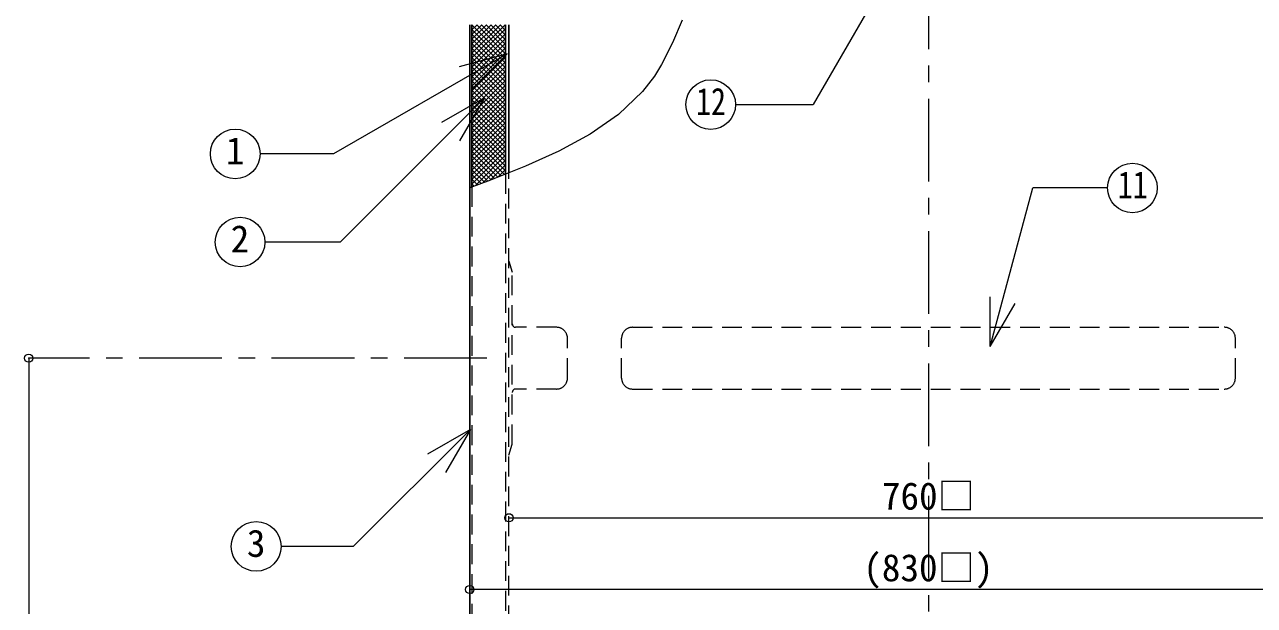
# Model space of a CAD drawing. Units: millimetres at full size, sheet at 1:15; details may follow other scales. Extents: x -3184 to 2891, y -2037 to 2178.
# Drawn here: x -965 to 149, y -1107 to -580 of the extents above; entities that cross this region are included whole.
import ezdxf
from ezdxf.enums import TextEntityAlignment as Align

# ---------------------------------------------------------------- set-up
doc = ezdxf.new("R2010")
doc.units = ezdxf.units.MM
doc.header["$LTSCALE"] = 15
doc.header["$PDMODE"] = 32
doc.header["$PDSIZE"] = 7.5
doc.linetypes.add('CHAIN1', pattern=[8, 5, -1, 1, -1])
doc.linetypes.add('DASHED1', pattern=[1.8, 1.2, -0.6])
doc.layers.add('0-0', color=7, linetype='Continuous', lineweight=18)
doc.styles.add('ＭＳ ゴシック', font='')
doc.styles.get('ＭＳ ゴシック').set_extended_font_data('MS Gothic')

msp = doc.modelspace()

# ---------------------------------------------------------------- linework, layer by layer
at = {"layer": '0-0', "color": 4, "linetype": 'CHAIN1', "lineweight": 9}
for p, q in [((-146.7, -47.63), (-146.7, -1537.13)), ((-546.7, -882.88), (-961.7, -882.88))]:
    msp.add_line(p, q, dxfattribs=at)
at = {"layer": '0-0'}
for p, q in [((-153.89, -484.4), (-251.21, -652.97)), ((-528.45, -607.02), (-571.92, -618.67)), ((-528.45, -607.02), (-560.27, -638.84)), ((-548.9, -646.76), (-587.87, -669.26)), ((-548.9, -646.76), (-571.4, -685.73)), ((-321.48, -652.97), (-251.21, -652.97)), ((-90.72, -872.36), (-52.19, -728.56)), ((15.5, -728.56), (-52.19, -728.56)), ((-90.72, -872.36), (-90.72, -827.36)), ((-90.72, -872.36), (-68.22, -833.39)), ((-561.62, -947.49), (-667.73, -1053.6)), ((-561.62, -947.49), (-600.6, -969.99)), ((-561.62, -947.49), (-584.12, -986.46)), ((-667.73, -1053.6), (-733.19, -1053.6))]:
    msp.add_line(p, q, dxfattribs=at)
at = {"layer": '0-0', "color": 5, "lineweight": 25}
for p, q in [((-562.2, -580.63), (-562.2, -1457.63)), ((-560.2, -727.65), (-560.2, -580.63)), ((-529.7, -715.9), (-529.7, -580.63)), ((-526.7, -714.72), (-526.7, -580.63))]:
    msp.add_line(p, q, dxfattribs=at)
at = {"layer": '0-0', "color": 4, "lineweight": 9}
for p, q in [((-560.2, -610.65), (-530.18, -580.63)), ((-560.2, -606.41), (-534.42, -580.63)), ((-560.2, -602.17), (-538.67, -580.63)), ((-560.2, -597.92), (-542.91, -580.63)), ((-560.2, -593.68), (-547.15, -580.63)), ((-560.2, -589.44), (-551.39, -580.63)), ((-560.2, -585.19), (-555.64, -580.63)), ((-560.2, -580.95), (-559.88, -580.63)), ((-560.2, -614.89), (-529.7, -584.39)), ((-560.2, -584.85), (-529.7, -615.35)), ((-560.2, -619.14), (-529.7, -588.64)), ((-560.2, -589.09), (-529.7, -619.59)), ((-560.18, -580.63), (-529.7, -611.11)), ((-555.93, -580.63), (-529.7, -606.86)), ((-551.69, -580.63), (-529.7, -602.62)), ((-547.45, -580.63), (-529.7, -598.38)), ((-543.21, -580.63), (-529.7, -594.13)), ((-538.96, -580.63), (-529.7, -589.89)), ((-534.72, -580.63), (-529.7, -585.65)), ((-530.48, -580.63), (-529.7, -581.41)), ((-560.2, -623.38), (-529.7, -592.88)), ((-560.2, -593.33), (-529.7, -623.83)), ((-560.2, -627.62), (-529.7, -597.12)), ((-560.2, -597.58), (-529.7, -628.08)), ((-560.2, -631.86), (-529.7, -601.36)), ((-560.2, -601.82), (-529.7, -632.32)), ((-560.2, -636.11), (-529.7, -605.61)), ((-560.2, -606.06), (-529.7, -636.56)), ((-560.2, -640.35), (-529.7, -609.85)), ((-560.2, -610.3), (-529.7, -640.8)), ((-560.2, -644.59), (-529.7, -614.09)), ((-560.2, -614.55), (-529.7, -645.05)), ((-560.2, -648.83), (-529.7, -618.33)), ((-560.2, -618.79), (-529.7, -649.29)), ((-560.2, -653.08), (-529.7, -622.58)), ((-560.2, -623.03), (-529.7, -653.53)), ((-560.2, -657.32), (-529.7, -626.82)), ((-560.2, -627.27), (-529.7, -657.77)), ((-560.2, -661.56), (-529.7, -631.06)), ((-560.2, -631.52), (-529.7, -662.02)), ((-560.2, -665.8), (-529.7, -635.3)), ((-560.2, -635.76), (-529.7, -666.26)), ((-560.2, -670.05), (-529.7, -639.55)), ((-560.2, -640), (-529.7, -670.5)), ((-560.2, -674.29), (-529.7, -643.79)), ((-560.2, -644.25), (-529.7, -674.75)), ((-560.2, -678.53), (-529.7, -648.03)), ((-560.2, -648.49), (-529.7, -678.99)), ((-560.2, -682.78), (-529.7, -652.28)), ((-560.2, -652.73), (-529.7, -683.23)), ((-560.2, -687.02), (-529.7, -656.52)), ((-560.2, -656.97), (-529.7, -687.47)), ((-560.2, -691.26), (-529.7, -660.76)), ((-560.2, -661.22), (-529.7, -691.72)), ((-560.2, -695.5), (-529.7, -665)), ((-560.2, -665.46), (-529.7, -695.96)), ((-560.2, -699.75), (-529.7, -669.25)), ((-560.2, -669.7), (-529.7, -700.2)), ((-560.2, -703.99), (-529.7, -673.49)), ((-560.2, -673.94), (-529.7, -704.44)), ((-560.2, -708.23), (-529.7, -677.73)), ((-560.2, -678.19), (-529.7, -708.69)), ((-560.2, -712.47), (-529.7, -681.97)), ((-560.2, -682.43), (-529.7, -712.93)), ((-560.2, -716.72), (-529.7, -686.22)), ((-560.2, -686.67), (-530.61, -716.26)), ((-560.2, -720.96), (-529.7, -690.46)), ((-560.2, -690.91), (-533.65, -717.46)), ((-560.2, -725.2), (-529.7, -694.7)), ((-560.2, -695.16), (-536.7, -718.66)), ((-560.2, -699.4), (-539.74, -719.86)), ((-557.32, -726.56), (-529.7, -698.94)), ((-560.2, -703.64), (-542.78, -721.07)), ((-560.2, -707.88), (-545.85, -722.24)), ((-560.2, -712.13), (-548.93, -723.4)), ((-550.51, -723.99), (-529.7, -703.19)), ((-543.7, -721.43), (-529.7, -707.43)), ((-536.69, -718.66), (-529.7, -711.67)), ((-560.2, -716.37), (-552.01, -724.56)), ((-560.2, -720.61), (-555.09, -725.72)), ((-560.2, -724.86), (-558.17, -726.88)), ((-961.7, -882.88), (-961.7, -1427.13)), ((-526.7, -1027.63), (233.3, -1027.63)), ((268.8, -1092.63), (-562.2, -1092.63))]:
    msp.add_line(p, q, dxfattribs=at)
at = {"layer": '0-0', "linetype": 'DASHED1'}
for p, q in [((-529.7, -715.9), (-529.7, -1425.13)), ((-526.7, -1422.13), (-526.7, -714.72)), ((-560.2, -727.65), (-560.2, -1456.88)), ((-414.7, -854.88), (121.3, -854.88)), ((-424.7, -900.88), (-424.7, -864.88)), ((131.3, -900.88), (131.3, -864.88)), ((-414.7, -910.88), (121.3, -910.88))]:
    msp.add_line(p, q, dxfattribs=at)
at = {"layer": '0-0', "color": 4, "linetype": 'DASHED1', "lineweight": 9}
for p, q in [((-526.7, -794.88), (-523.7, -804.88)), ((-523.7, -960.88), (-523.7, -804.88)), ((-483.7, -854.88), (-520.7, -854.88)), ((-473.7, -900.88), (-473.7, -864.88)), ((-483.7, -910.88), (-520.7, -910.88)), ((-526.7, -970.88), (-523.7, -960.88))]:
    msp.add_line(p, q, dxfattribs=at)
at = {"layer": '0-0'}
for points in [[(-369.91, -576.35), (-378.6, -596.96), (-388.44, -616.49), (-394.99, -627.07), (-405.68, -640.98), (-427.53, -662), (-453.04, -679.86), (-481.42, -695.25), (-511.86, -708.85), (-543.55, -721.37), (-562.2, -728.4)], [(-528.45, -607.02), (-685.54, -697.71), (-752.19, -697.71)], [(-548.9, -646.76), (-679.69, -777.55), (-747.82, -777.55)]]:
    msp.add_lwpolyline(points, dxfattribs=at)
for centre in [(-343.98, -652.97), (-774.69, -697.71), (38, -728.56), (-770.32, -777.55), (-755.69, -1053.6)]:
    msp.add_circle(centre, 22.5, dxfattribs=at)
at = {"layer": '0-0', "color": 4, "linetype": 'DASHED1', "lineweight": 9}
for centre, radius, start, end in [((-520.7, -851.88), 3, 180, 270), ((-483.7, -864.88), 10, 0, 90), ((-483.7, -900.88), 10, 270, 0), ((-520.7, -913.88), 3, 90, 180)]:
    msp.add_arc(centre, radius, start, end, dxfattribs=at)
at = {"layer": '0-0', "linetype": 'DASHED1'}
for centre, start, end in [((-414.7, -864.88), 90, 180), ((121.3, -864.88), 0, 90), ((-414.7, -900.88), 180, 270), ((121.3, -900.88), 270, 0)]:
    msp.add_arc(centre, 10, start, end, dxfattribs=at)
at = {"layer": '0-0', "color": 1}
for p in [(-961.7, -882.88), (-526.7, -1027.63), (-562.2, -1092.63)]:
    msp.add_point(p, dxfattribs=at)

# ---------------------------------------------------------------- texts
at = {"layer": '0-0', "style": 'ＭＳ ゴシック', "width": 0.8}
for s, p in [('12', (-357.1, -669.85)), ('11', (24.88, -745.44))]:
    msp.add_text(s, height=24.74, dxfattribs=at).set_placement(p, align=Align.BOTTOM_LEFT)
at = {"layer": '0-0', "style": 'ＭＳ ゴシック'}
for s, p in [('1', (-783.12, -714.59)), ('2', (-778.76, -794.43)), ('760□', (-188.89, -1027.63)), ('3', (-764.13, -1070.47)), ('(830□)', (-205.76, -1092.63))]:
    msp.add_text(s, height=24.74, dxfattribs=at).set_placement(p, align=Align.BOTTOM_LEFT)

doc.saveas('drawing.dxf')
